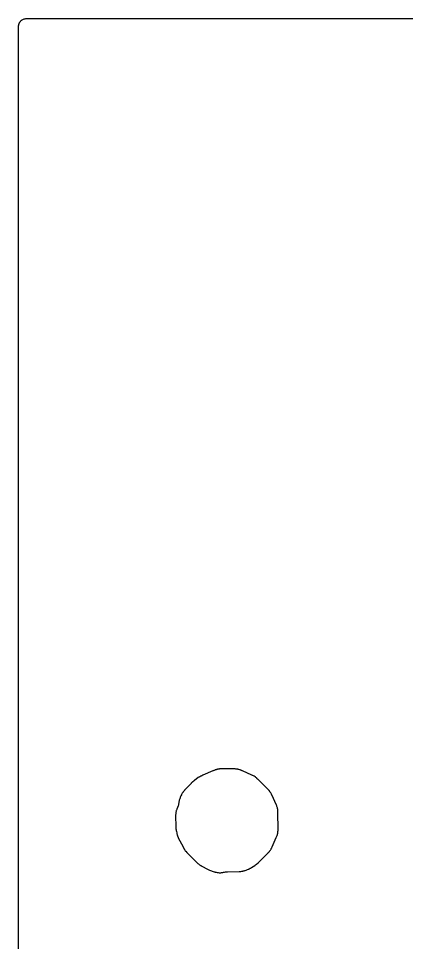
# Model space of a CAD drawing. Header units: millimetres. Extents: x 0 to 300, y 0 to 300.
# Drawn here: x -0.1 to 56.9, y 164.2 to 300.1 of the extents above; entities that cross this region are included whole.
import ezdxf

# ---------------------------------------------------------------- set-up
doc = ezdxf.new("R2010")
doc.units = ezdxf.units.MM
doc.layers.add('CUT', color=7, linetype='CONTINUOUS')

msp = doc.modelspace()

# ---------------------------------------------------------------- linework, layer by layer
at = {"layer": 'CUT'}
msp.add_lwpolyline([(-0.08, 1.15), (-0.08, 298.84), (-0.08, 298.85), (-0.07, 298.98), (-0.07, 298.99), (-0.07, 299), (-0.06, 299.01), (-0.06, 299.02), (-0.06, 299.03), (-0.05, 299.09), (-0.05, 299.11), (-0.05, 299.12), (-0.04, 299.14), (-0.03, 299.17), (-0.02, 299.22), (-0.02, 299.23), (-0.02, 299.24), (0, 299.3), (0.01, 299.32), (0.02, 299.33), (0.04, 299.37), (0.05, 299.4), (0.06, 299.43), (0.07, 299.44), (0.08, 299.45), (0.08, 299.46), (0.12, 299.53), (0.13, 299.54), (0.14, 299.55), (0.16, 299.58), (0.17, 299.59), (0.19, 299.63), (0.2, 299.63), (0.21, 299.65), (0.22, 299.66), (0.23, 299.67), (0.27, 299.72), (0.28, 299.72), (0.31, 299.75), (0.36, 299.8), (0.39, 299.82), (0.4, 299.82), (0.41, 299.83), (0.45, 299.86), (0.46, 299.87), (0.56, 299.93), (0.57, 299.94), (0.66, 299.98), (0.67, 299.98), (0.73, 300), (0.75, 300.01), (0.78, 300.02), (0.88, 300.04), (1.01, 300.06), (1.14, 300.07), (1.15, 300.07), (298.85, 300.07)], dxfattribs=at)
msp.add_lwpolyline([(23.05, 180.93), (23.05, 180.92), (23.05, 180.91), (23.06, 180.87), (23.07, 180.83), (23.07, 180.82), (23.07, 180.81), (23.08, 180.77), (23.08, 180.74), (23.08, 180.72), (23.11, 180.56), (23.11, 180.54), (23.15, 180.36), (23.16, 180.32), (23.18, 180.23), (23.19, 180.19), (23.21, 180.11), (23.21, 180.1), (23.23, 180.07), (23.23, 180.06), (23.24, 180.01), (23.24, 180), (23.25, 179.98), (23.27, 179.94), (23.28, 179.91), (23.28, 179.89), (23.28, 179.88), (23.29, 179.85), (23.31, 179.82), (23.33, 179.78), (23.34, 179.73), (23.35, 179.71), (23.36, 179.69), (23.39, 179.61), (24.08, 178.28), (24.1, 178.23), (24.13, 178.19), (24.14, 178.16), (24.15, 178.15), (24.16, 178.13), (24.18, 178.11), (24.18, 178.1), (24.2, 178.05), (24.23, 177.99), (24.24, 177.98), (24.3, 177.89), (24.34, 177.84), (24.37, 177.79), (24.42, 177.73), (24.47, 177.67), (24.49, 177.65), (24.64, 177.48), (24.69, 177.42), (26.12, 175.99), (26.16, 175.95), (26.18, 175.93), (26.19, 175.92), (26.27, 175.85), (26.35, 175.79), (26.52, 175.67), (26.61, 175.61), (26.67, 175.58), (26.68, 175.57), (26.71, 175.55), (26.74, 175.54), (26.76, 175.53), (27.22, 175.24), (27.31, 175.19), (27.37, 175.16), (27.46, 175.11), (27.68, 175), (27.79, 174.95), (27.89, 174.91), (27.96, 174.88), (28.67, 174.64), (28.69, 174.63), (28.7, 174.63), (28.73, 174.62), (28.81, 174.6), (28.83, 174.6), (28.86, 174.59), (28.91, 174.58), (28.94, 174.57), (29.12, 174.53), (29.25, 174.51), (29.38, 174.5), (29.51, 174.5), (29.62, 174.5), (29.73, 174.51), (29.73, 174.52), (29.79, 174.52), (29.94, 174.54), (30.03, 174.56), (30.05, 174.56), (30.07, 174.57), (30.1, 174.57), (30.15, 174.58), (30.31, 174.61), (30.32, 174.61), (30.42, 174.62), (30.56, 174.63), (30.57, 174.63), (30.6, 174.63), (32.31, 174.67), (32.45, 174.67), (32.58, 174.68), (32.71, 174.7), (32.77, 174.72), (32.83, 174.73), (32.85, 174.74), (32.86, 174.74), (32.92, 174.75), (32.94, 174.76), (33.08, 174.79), (33.18, 174.82), (33.22, 174.83), (33.34, 174.87), (33.37, 174.88), (33.43, 174.9), (33.46, 174.91), (33.57, 174.95), (33.69, 175), (33.71, 175.02), (33.75, 175.04), (33.76, 175.05), (33.8, 175.07), (33.85, 175.09), (33.89, 175.11), (33.96, 175.15), (34, 175.17), (34.02, 175.18), (34.08, 175.22), (34.13, 175.25), (34.63, 175.57), (34.72, 175.64), (34.86, 175.75), (34.88, 175.76), (35.1, 175.94), (35.19, 176.02), (36.53, 177.36), (36.57, 177.41), (36.62, 177.46), (36.66, 177.51), (36.69, 177.54), (36.76, 177.62), (36.77, 177.63), (36.78, 177.64), (36.85, 177.72), (36.92, 177.81), (36.98, 177.91), (37.01, 177.98), (37.02, 178), (37.03, 178.01), (37.04, 178.05), (37.11, 178.17), (37.13, 178.21), (37.19, 178.32), (37.78, 179.65), (37.82, 179.76), (37.82, 179.78), (37.91, 179.98), (37.95, 180.11), (37.97, 180.18), (38, 180.29), (38.02, 180.4), (38.03, 180.51), (38.03, 180.55), (38.04, 180.72), (38.04, 180.79), (38.03, 183.39), (38.03, 183.5), (38.02, 183.63), (38, 183.75), (38, 183.76), (38, 183.77), (37.99, 183.82), (37.97, 183.91), (37.96, 183.95), (37.95, 184.01), (37.91, 184.14), (37.88, 184.23), (37.84, 184.35), (37.81, 184.41), (37.79, 184.45), (37.13, 185.93), (37.1, 185.99), (37.09, 186), (37.09, 186.01), (37.08, 186.02), (37.07, 186.05), (37.04, 186.12), (37.01, 186.16), (36.98, 186.22), (36.97, 186.23), (36.95, 186.27), (36.94, 186.28), (36.93, 186.29), (36.9, 186.34), (36.87, 186.39), (36.85, 186.41), (36.8, 186.48), (36.77, 186.51), (36.72, 186.57), (36.7, 186.59), (36.67, 186.63), (36.64, 186.66), (36.6, 186.71), (36.55, 186.76), (36.51, 186.81), (35.09, 188.23), (35.04, 188.27), (34.99, 188.32), (34.94, 188.36), (34.91, 188.39), (34.87, 188.42), (34.85, 188.44), (34.79, 188.49), (34.76, 188.52), (34.67, 188.59), (34.52, 188.69), (34.41, 188.75), (34.3, 188.8), (34.29, 188.8), (34.27, 188.81), (34.22, 188.83), (34.2, 188.84), (32.81, 189.46), (32.78, 189.48), (32.76, 189.49), (32.67, 189.54), (32.6, 189.56), (32.59, 189.57), (32.54, 189.59), (32.47, 189.62), (32.44, 189.63), (32.3, 189.67), (32.22, 189.68), (32.21, 189.68), (32.17, 189.69), (32.12, 189.71), (32.07, 189.72), (31.95, 189.73), (31.94, 189.73), (31.9, 189.74), (31.83, 189.74), (31.75, 189.75), (29.55, 189.75), (29.46, 189.75), (29.37, 189.74), (29.17, 189.71), (29.1, 189.69), (29.05, 189.68), (28.99, 189.66), (28.93, 189.64), (28.89, 189.63), (28.88, 189.62), (28.82, 189.6), (28.81, 189.59), (28.78, 189.58), (28.76, 189.57), (28.66, 189.54), (28.62, 189.53), (28.5, 189.48), (28.46, 189.46), (28.44, 189.45), (26.99, 188.82), (26.83, 188.75), (26.73, 188.7), (26.72, 188.69), (26.71, 188.69), (26.69, 188.68), (26.67, 188.67), (26.64, 188.65), (26.62, 188.64), (26.59, 188.63), (26.58, 188.62), (26.54, 188.6), (26.53, 188.59), (26.51, 188.58), (26.47, 188.56), (26.46, 188.55), (26.4, 188.52), (26.33, 188.47), (25.77, 188.07), (25.71, 188.02), (25.69, 188.01), (25.67, 187.99), (25.62, 187.95), (25.58, 187.92), (25.53, 187.87), (25.52, 187.87), (25.49, 187.84), (25.47, 187.82), (25.43, 187.79), (25.38, 187.74), (25.37, 187.73), (25.36, 187.72), (25.35, 187.71), (25.34, 187.7), (25.33, 187.69), (25.3, 187.65), (25.28, 187.63), (25.22, 187.56), (25.21, 187.55), (25.19, 187.52), (25.17, 187.5), (24.41, 186.74), (24.39, 186.72), (24.32, 186.64), (24.28, 186.59), (24.15, 186.45), (24.09, 186.36), (24.03, 186.28), (24, 186.23), (23.97, 186.17), (23.88, 186), (23.85, 185.96), (23.78, 185.82), (23.74, 185.73), (23.73, 185.71), (23.72, 185.69), (23.68, 185.6), (23.66, 185.55), (23.64, 185.5), (23.59, 185.37), (23.56, 185.26), (23.54, 185.15), (23.51, 185.01), (23.49, 184.91), (23.48, 184.86), (23.48, 184.85), (23.48, 184.83), (23.48, 184.82), (23.47, 184.78), (23.46, 184.74), (23.43, 184.6), (23.4, 184.44), (23.36, 184.33), (23.18, 183.86), (23.17, 183.83), (23.15, 183.8), (23.12, 183.7), (23.1, 183.63), (23.09, 183.61), (23.07, 183.51), (23.07, 183.5), (23.07, 183.49), (23.05, 183.42), (23.03, 183.33), (23.02, 183.25), (23.02, 183.24), (23.02, 183.23), (23.01, 183.14), (23.01, 183.13), (23.01, 183.1), (23, 183.02), (23, 183.01), (23, 182.91), (23, 182.9), (23, 182.88), (23, 182.84), (23.02, 181.3), (23.02, 181.16), (23.03, 181.01), (23.05, 180.95), (23.05, 180.94)], close=True, dxfattribs=at)

doc.saveas('drawing.dxf')
